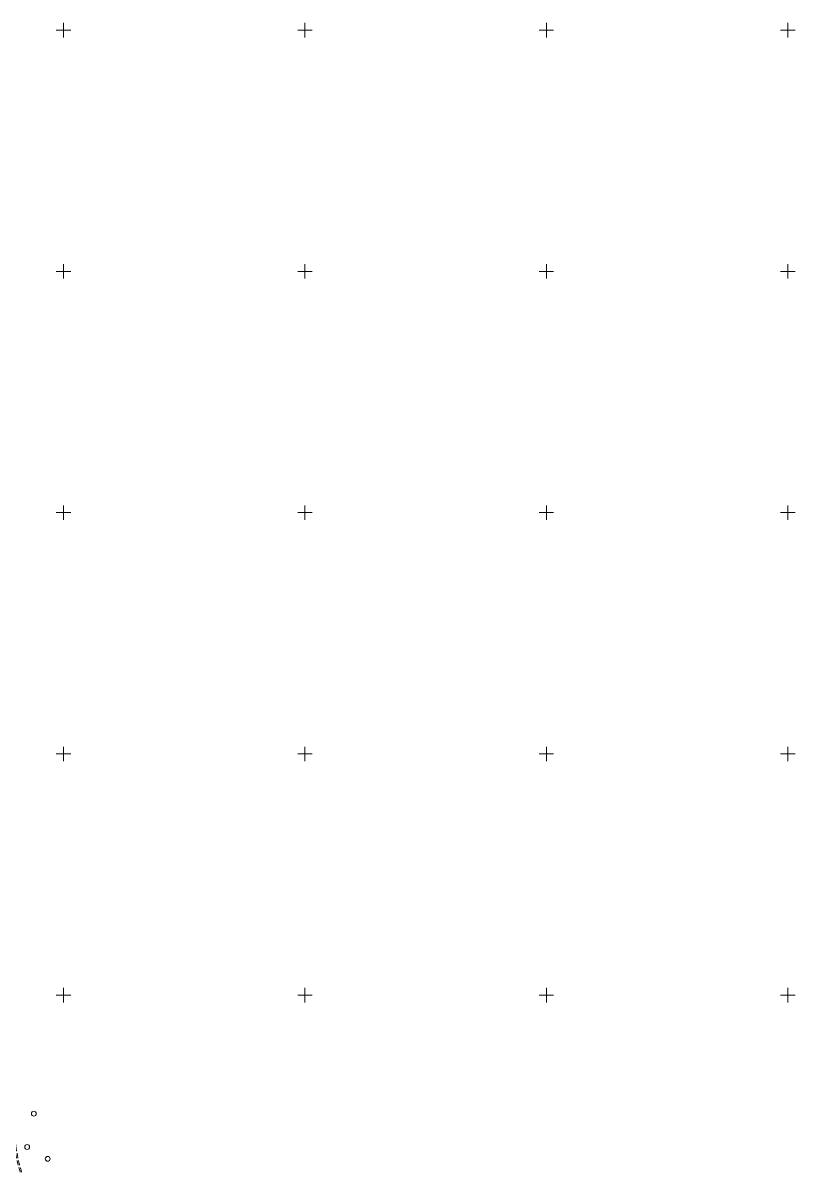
# Model space of a CAD drawing. Header units: metres. Extents: x 1687 to 3282, y 1191 to 1671.
# Drawn here: x 1980.2 to 2140.1, y 1410 to 1646.9 of the extents above; entities that cross this region are included whole.
import ezdxf

# ---------------------------------------------------------------- set-up
doc = ezdxf.new("R2010")
doc.units = ezdxf.units.M
doc.linetypes.add('DASHEDX2', pattern=[1.5, 1, -0.5])
for name, color, linetype, lineweight, transparency in [('31252100', 7, 'Continuous', 18, 0.65), ('Grid', 7, 'Continuous', 18, 0.65), ('Sit', 7, 'Continuous', 18, 0.65)]:
    doc.layers.add(name, color=color, linetype=linetype, lineweight=lineweight, transparency=transparency)

# ---------------------------------------------------------------- blocks, each defined once
blk = doc.blocks.new('31252100a')
blk.add_circle((0, 0), 1)
blk = doc.blocks.new('GRID')
at = {"layer": 'Grid', "color": 104}
blk.add_line((-1.5, 0), (1.5, 0), dxfattribs=at)
for points in [[(0, 0), (0, 1.5)], [(0, 0), (0, -1.5)]]:
    blk.add_lwpolyline(points, dxfattribs=at)

msp = doc.modelspace()

# ---------------------------------------------------------------- linework, layer by layer
at = {"layer": 'Sit', "linetype": 'DASHEDX2'}
for points in [[(1971.308, 1428.091, 0.0074123), (1973.64, 1423.851, 0.0087215), (1975.738, 1420.312, 0.0019605), (1976.58, 1418.958, -0.0042809), (1976.961, 1418.339, -0.1042646), (1978.433, 1414.116, 0.059888), (1980.361, 1406.482, 0.0362234), (1981.954, 1403.092, -0.0398586), (1983.362, 1400.04, -0.1439812), (1983.811, 1393.297, 0.1310185), (1984.121, 1385.732, 0.0070176), (1985.118, 1382.678, 0.034867), (1985.378, 1382.063, 0.0092745), (1986.192, 1380.528, -0.0080284), (1987.132, 1378.766, -0.0122891), (1990.126, 1372.559, 0.0114837), (1993.326, 1365.898, 0.0225265), (1997.016, 1359.39, -0.0192317), (2001.375, 1351.821, -0.0105928), (2001.816, 1350.937, -0.001501), (2004.795, 1344.586, -0.041545), (2007.244, 1337.931, -0.0293459), (2009.347, 1328.106, -0.0293459)], [(1971.573, 1428.232, 0.0074123), (1973.9, 1423.999, 0.0087215), (1975.993, 1420.469, 0.0019605), (1976.834, 1419.118, -0.0042809), (1977.218, 1418.494, -0.1042646), (1978.731, 1414.154, 0.059888), (1980.641, 1406.589, 0.0362234), (1982.216, 1403.239, -0.0398586), (1983.644, 1400.143, -0.1439812), (1984.104, 1393.231, 0.1310185), (1984.408, 1385.821, 0.0070176), (1985.402, 1382.775, 0.034867), (1985.645, 1382.199, 0.0092745), (1986.455, 1380.673, -0.0080284), (1987.399, 1378.903, -0.0122891), (1990.4, 1372.683, 0.0114837), (1993.593, 1366.034, 0.0225265), (1997.271, 1359.55, -0.0192317), (2001.641, 1351.96, -0.0105928), (2002.087, 1351.065, -0.001501), (2005.067, 1344.713, -0.041545), (2007.533, 1338.011, -0.0293459), (2009.643, 1328.151, -0.0293459)]]:
    msp.add_lwpolyline(points, format="xyb", dxfattribs=at)

# ---------------------------------------------------------------- block references
at = {"layer": '31252100', "color": 7, "xscale": 0.5, "yscale": 0.5, "zscale": 0.5}
for p in [(1982.436, 1420.877), (1981.043, 1413.964), (1985.298, 1411.525)]:
    msp.add_blockref('31252100a', p, dxfattribs=at)
at = {"layer": 'Grid', "color": 7, "linetype": 'Continuous'}
for p in [(1988.559, 1645.422), (2038.559, 1645.422), (2088.559, 1645.422), (2138.559, 1645.422), (1988.559, 1595.422), (2038.559, 1595.422), (2088.559, 1595.422), (2138.559, 1595.422), (1988.559, 1545.422), (2038.559, 1545.422), (2088.559, 1545.422), (2138.559, 1545.422), (1988.559, 1495.422), (2038.559, 1495.422), (2088.559, 1495.422), (2138.559, 1495.422), (1988.559, 1445.422), (2038.559, 1445.422), (2088.559, 1445.422), (2138.559, 1445.422)]:
    msp.add_blockref('GRID', p, dxfattribs=at)

doc.saveas('drawing.dxf')
